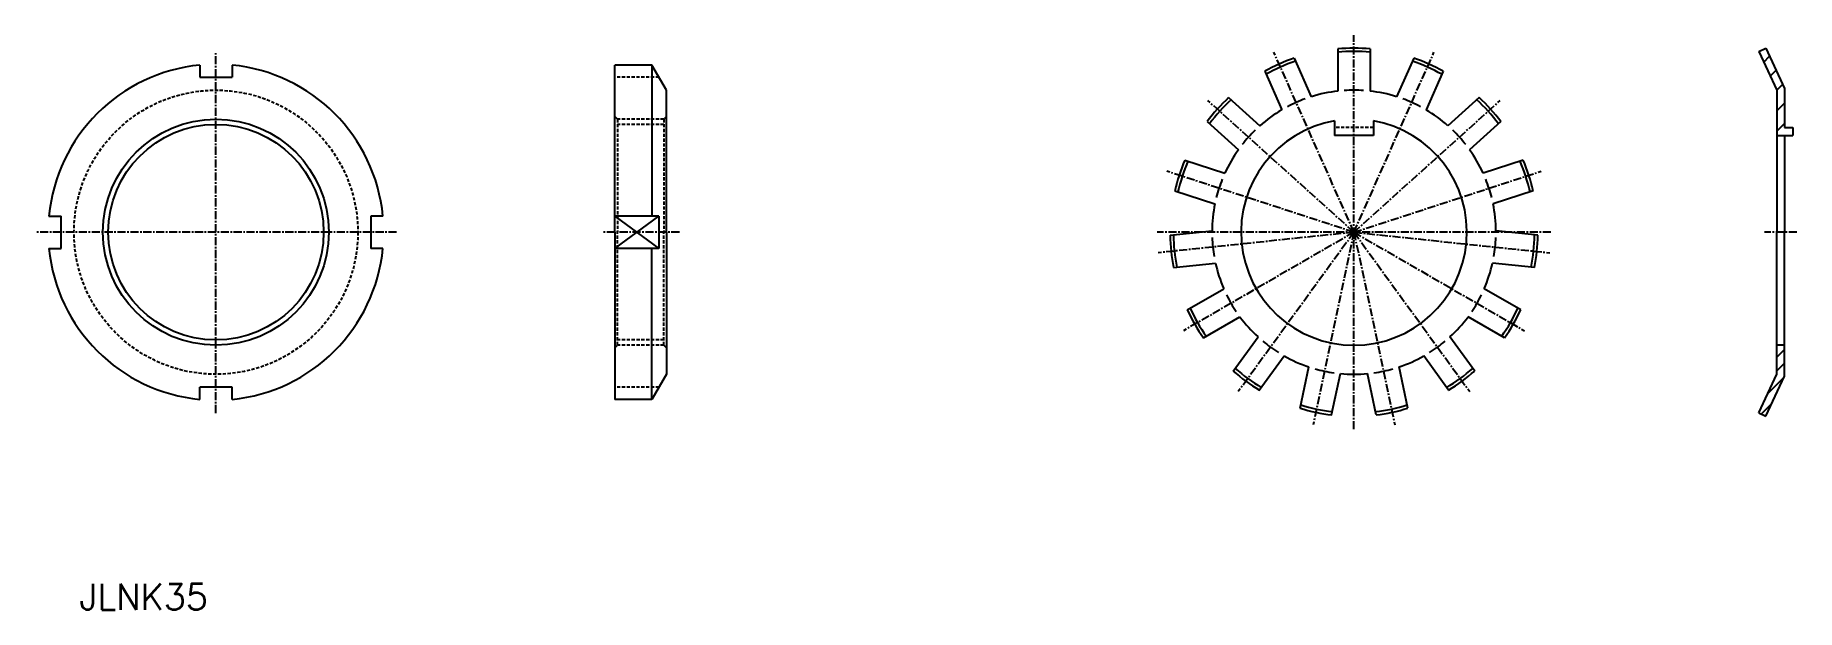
# Model space of a CAD drawing. Extents: x -20279 to -19844, y 30600 to 43334.
# Drawn here: x -20279.3 to -20006.3, y 37755.5 to 37844.4 of the extents above; entities outside this region: 3.
import ezdxf
from ezdxf.enums import TextEntityAlignment as Align

# ---------------------------------------------------------------- set-up
doc = ezdxf.new("R2010")
doc.units = 0
doc.header["$PDMODE"] = 1
doc.linetypes.add('CENTER', pattern=[2, 1.25, -0.25, 0.25, -0.25])
doc.linetypes.add('DASHED', pattern=[0.75, 0.5, -0.25])
doc.layers.get('0').update_dxf_attribs({"linetype": 'CONTINUOUS'})
doc.layers.add('CENTER', color=1, linetype='CENTER')
doc.styles.add('MISUMI', font='txt.shx')

# ---------------------------------------------------------------- blocks, each defined once
blk = doc.blocks.new('*X0')
at = {"color": 0, "linetype": 'CONTINUOUS'}
for p, q in [((-20009.41, 37794.56), (-20008.21, 37795.76)), ((-20009.41, 37792.44), (-20008.21, 37793.64)), ((-20010.82, 37788.91), (-20008.34, 37791.39)), ((-20011.84, 37785.77), (-20010.19, 37787.41))]:
    blk.add_line(p, q, dxfattribs=at)
blk = doc.blocks.new('*X1')
at = {"color": 0, "linetype": 'CONTINUOUS'}
for p, q in [((-20011.43, 37840.27), (-20010.53, 37841.17)), ((-20010.42, 37838.1), (-20009.52, 37839)), ((-20009.41, 37835.92), (-20008.5, 37836.83)), ((-20009.41, 37832.74), (-20008.21, 37833.94)), ((-20009.41, 37829.56), (-20008.21, 37830.76))]:
    blk.add_line(p, q, dxfattribs=at)

msp = doc.modelspace()

# ---------------------------------------------------------------- linework, layer by layer
at = {"color": 7, "linetype": 'CONTINUOUS'}
for p, q in [((-20008.05, 43333.18), (-20008.51, 43334.17)), ((-20008.05, 43332.71), (-20008.51, 43333.71)), ((-20077.43, 37842.32), (-20077.43, 37835.79)), ((-20072.43, 37842.32), (-20072.43, 37835.79)), ((-20012.2, 37841.92), (-20011.12, 37842.43)), ((-20011.12, 37842.43), (-20008.21, 37836.2)), ((-20253.8, 37839.81), (-20253.8, 37837.93)), ((-20248.8, 37839.81), (-20248.8, 37837.93)), ((-20189.48, 37813.93), (-20189.48, 37839.81)), ((-20183.72, 37839.81), (-20189.48, 37839.81)), ((-20181.48, 37835.93), (-20183.72, 37839.81)), ((-20183.72, 37839.81), (-20183.72, 37816.43)), ((-20084.2, 37840.88), (-20081.54, 37834.92)), ((-20065.67, 37840.88), (-20068.33, 37834.92)), ((-20012.2, 37841.92), (-20009.41, 37835.93)), ((-20253.8, 37837.93), (-20248.8, 37837.93)), ((-20088.76, 37838.85), (-20086.11, 37832.88)), ((-20061.1, 37838.85), (-20063.76, 37832.88)), ((-20181.48, 37813.93), (-20181.48, 37835.93)), ((-20094.36, 37834.78), (-20089.5, 37830.41)), ((-20055.51, 37834.78), (-20060.36, 37830.41)), ((-20009.41, 37835.93), (-20009.41, 37813.93)), ((-20008.21, 37836.2), (-20008.21, 37830.13)), ((-20097.7, 37831.07), (-20092.85, 37826.7)), ((-20077.93, 37831.17), (-20077.93, 37828.93)), ((-20071.93, 37828.93), (-20077.93, 37828.93)), ((-20071.93, 37831.17), (-20071.93, 37828.93)), ((-20052.16, 37831.07), (-20057.02, 37826.7)), ((-20009.41, 37828.93), (-20006.91, 37828.93)), ((-20008.21, 37830.13), (-20006.91, 37830.13)), ((-20008.21, 37828.93), (-20008.21, 37813.93)), ((-20006.91, 37830.13), (-20006.91, 37828.93)), ((-20101.16, 37825.08), (-20094.95, 37823.06)), ((-20048.7, 37825.08), (-20054.92, 37823.06)), ((-20102.7, 37820.33), (-20096.49, 37818.31)), ((-20047.16, 37820.33), (-20053.37, 37818.31)), ((-20277.18, 37816.43), (-20275.3, 37816.43)), ((-20275.3, 37811.43), (-20275.3, 37816.43)), ((-20225.42, 37816.43), (-20227.3, 37816.43)), ((-20227.3, 37816.43), (-20227.3, 37811.43)), ((-20182.64, 37816.43), (-20189.48, 37816.43)), ((-20182.64, 37816.43), (-20182.64, 37811.43)), ((-20189.48, 37813.93), (-20189.48, 37788.05)), ((-20181.48, 37813.93), (-20181.48, 37791.93)), ((-20103.43, 37813.45), (-20096.93, 37814.13)), ((-20046.44, 37813.45), (-20052.93, 37814.13)), ((-20009.41, 37791.93), (-20009.41, 37813.93)), ((-20008.21, 37791.66), (-20008.21, 37813.93)), ((-20277.18, 37811.43), (-20275.3, 37811.43)), ((-20225.42, 37811.43), (-20227.3, 37811.43)), ((-20182.64, 37811.43), (-20189.48, 37811.43)), ((-20183.72, 37788.05), (-20183.72, 37811.43)), ((-20102.9, 37808.48), (-20096.41, 37809.16)), ((-20046.96, 37808.48), (-20053.46, 37809.16)), ((-20100.77, 37801.9), (-20095.11, 37805.17)), ((-20049.09, 37801.9), (-20054.75, 37805.17)), ((-20098.27, 37797.57), (-20092.61, 37800.84)), ((-20051.59, 37797.57), (-20057.25, 37800.84)), ((-20093.64, 37792.43), (-20089.8, 37797.72)), ((-20056.22, 37792.43), (-20060.06, 37797.72)), ((-20008.21, 37796.43), (-20009.41, 37796.43)), ((-20089.6, 37789.49), (-20085.76, 37794.78)), ((-20060.27, 37789.49), (-20064.11, 37794.78)), ((-20181.48, 37791.93), (-20183.72, 37788.05)), ((-20083.28, 37786.68), (-20081.92, 37793.07)), ((-20078.39, 37785.64), (-20077.03, 37792.03)), ((-20071.47, 37785.64), (-20072.83, 37792.03)), ((-20066.58, 37786.68), (-20067.94, 37793.07)), ((-20012.2, 37785.94), (-20009.41, 37791.93)), ((-20011.12, 37785.43), (-20008.21, 37791.66)), ((-20253.8, 37788.05), (-20253.8, 37789.93)), ((-20248.8, 37789.93), (-20253.8, 37789.93)), ((-20248.8, 37788.05), (-20248.8, 37789.93)), ((-20183.72, 37788.05), (-20189.48, 37788.05)), ((-20012.2, 37785.94), (-20011.12, 37785.43))]:
    msp.add_line(p, q, dxfattribs=at)
at = {"color": 3, "linetype": 'DASHED'}
for p, q in [((-20182.64, 37837.93), (-20189.48, 37837.93)), ((-20189.48, 37831.83), (-20189.08, 37831.43)), ((-20181.88, 37831.43), (-20189.08, 37831.43)), ((-20189.08, 37831.43), (-20189.08, 37813.93)), ((-20181.48, 37831.83), (-20181.88, 37831.43)), ((-20181.88, 37831.43), (-20181.88, 37813.93)), ((-20181.88, 37830.62), (-20189.08, 37830.62)), ((-20071.93, 37830.13), (-20077.93, 37830.13)), ((-20189.08, 37796.43), (-20189.08, 37813.93)), ((-20181.88, 37796.43), (-20181.88, 37813.93)), ((-20189.48, 37796.03), (-20189.08, 37796.43)), ((-20181.88, 37797.24), (-20189.08, 37797.24)), ((-20181.88, 37796.43), (-20189.08, 37796.43)), ((-20181.48, 37796.03), (-20181.88, 37796.43)), ((-20182.64, 37789.93), (-20189.48, 37789.93))]:
    msp.add_line(p, q, dxfattribs=at)
at = {"color": 3, "linetype": 'CONTINUOUS'}
for p, q in [((-20189.48, 37816.43), (-20182.64, 37811.43)), ((-20189.48, 37811.43), (-20182.64, 37816.43))]:
    msp.add_line(p, q, dxfattribs=at)
at = {"color": 3, "linetype": 'DASHED'}
msp.add_circle((-20251.3, 37813.93), 22, dxfattribs=at)
at = {"color": 3, "linetype": 'CONTINUOUS'}
msp.add_circle((-20251.3, 37813.93), 17.5, dxfattribs=at)
at = {"color": 7, "linetype": 'CONTINUOUS'}
msp.add_circle((-20251.3, 37813.93), 16.69, dxfattribs=at)
for centre, radius, start, end in [((-20074.93, 37813.93), 28.5, 84.9676, 95.0324), ((-20251.3, 37813.93), 26, 95.5177, 174.4823), ((-20251.3, 37813.93), 26, 5.5177, 84.4823), ((-20074.93, 37813.93), 28.5, 108.9676, 119.0324), ((-20074.93, 37813.93), 27.99, 108.8762, 119.1238), ((-20074.93, 37813.93), 27.99, 84.8762, 95.1238), ((-20074.93, 37813.93), 27.99, 60.8762, 71.1238), ((-20074.93, 37813.93), 28.5, 60.9676, 71.0324), ((-20074.93, 37813.93), 28.5, 132.9676, 143.0324), ((-20074.93, 37813.93), 27.99, 132.8762, 143.1238), ((-20074.93, 37813.93), 22, 110.0904, 117.9096), ((-20074.93, 37813.93), 22, 96.525, 107.475), ((-20074.93, 37813.93), 22, 96.525, 107.475), ((-20074.93, 37813.93), 22, 96.525, 107.475), ((-20074.93, 37813.93), 22, 96.525, 107.475), ((-20074.93, 37813.93), 22, 86.0904, 93.9096), ((-20074.93, 37813.93), 22, 72.525, 83.475), ((-20074.93, 37813.93), 22, 72.525, 83.475), ((-20074.93, 37813.93), 22, 72.525, 83.475), ((-20074.93, 37813.93), 22, 72.525, 83.475), ((-20074.93, 37813.93), 22, 62.0904, 69.9096), ((-20074.93, 37813.93), 27.99, 36.8762, 47.1238), ((-20074.93, 37813.93), 28.5, 36.9676, 47.0324), ((-20074.93, 37813.93), 22, 120.525, 131.475), ((-20074.93, 37813.93), 22, 120.525, 131.475), ((-20074.93, 37813.93), 22, 120.525, 131.475), ((-20074.93, 37813.93), 22, 120.525, 131.475), ((-20074.93, 37813.93), 22, 48.525, 59.475), ((-20074.93, 37813.93), 22, 48.525, 59.475), ((-20074.93, 37813.93), 22, 48.525, 59.475), ((-20074.93, 37813.93), 22, 48.525, 59.475), ((-20074.93, 37813.93), 17.5, 99.8709, 80.1291), ((-20074.93, 37813.93), 22, 134.0904, 141.9096), ((-20074.93, 37813.93), 22, 38.0904, 45.9096), ((-20074.93, 37813.93), 22, 144.525, 155.475), ((-20074.93, 37813.93), 22, 144.525, 155.475), ((-20074.93, 37813.93), 22, 144.525, 155.475), ((-20074.93, 37813.93), 22, 144.525, 155.475), ((-20074.93, 37813.93), 22, 24.525, 35.475), ((-20074.93, 37813.93), 22, 24.525, 35.475), ((-20074.93, 37813.93), 22, 24.525, 35.475), ((-20074.93, 37813.93), 22, 24.525, 35.475), ((-20074.93, 37813.93), 28.5, 156.9676, 167.0324), ((-20074.93, 37813.93), 27.99, 156.8762, 167.1238), ((-20074.93, 37813.93), 27.99, 12.8762, 23.1238), ((-20074.93, 37813.93), 28.5, 12.9676, 23.0324), ((-20074.93, 37813.93), 22, 158.0904, 165.9096), ((-20074.93, 37813.93), 22, 14.0904, 21.9096), ((-20074.93, 37813.93), 22, 168.525, 179.475), ((-20074.93, 37813.93), 22, 168.525, 179.475), ((-20074.93, 37813.93), 22, 168.525, 179.475), ((-20074.93, 37813.93), 22, 168.525, 179.475), ((-20074.93, 37813.93), 22, 0.525, 11.475), ((-20074.93, 37813.93), 22, 0.525, 11.475), ((-20074.93, 37813.93), 22, 0.525, 11.475), ((-20074.93, 37813.93), 22, 0.525, 11.475), ((-20074.93, 37813.93), 28.5, 180.9676, 191.0324), ((-20074.93, 37813.93), 27.99, 180.8762, 191.1238), ((-20074.93, 37813.93), 22, 182.0904, 189.9096), ((-20074.93, 37813.93), 22, 350.0904, 357.9096), ((-20074.93, 37813.93), 27.99, 348.8762, 359.1238), ((-20074.93, 37813.93), 28.5, 348.9676, 359.0324), ((-20251.3, 37813.93), 26, 185.5177, 264.4823), ((-20251.3, 37813.93), 26, 275.5177, 354.4823), ((-20074.93, 37813.93), 22, 192.525, 203.475), ((-20074.93, 37813.93), 22, 192.525, 203.475), ((-20074.93, 37813.93), 22, 192.525, 203.475), ((-20074.93, 37813.93), 22, 192.525, 203.475), ((-20074.93, 37813.93), 22, 336.525, 347.475), ((-20074.93, 37813.93), 22, 336.525, 347.475), ((-20074.93, 37813.93), 22, 336.525, 347.475), ((-20074.93, 37813.93), 22, 336.525, 347.475), ((-20074.93, 37813.93), 22, 206.0904, 213.9096), ((-20074.93, 37813.93), 22, 326.0904, 333.9096), ((-20074.93, 37813.93), 28.5, 204.9676, 215.0324), ((-20074.93, 37813.93), 27.99, 204.8762, 215.1238), ((-20074.93, 37813.93), 27.99, 324.8762, 335.1238), ((-20074.93, 37813.93), 28.5, 324.9676, 335.0324), ((-20074.93, 37813.93), 22, 216.525, 227.475), ((-20074.93, 37813.93), 22, 216.525, 227.475), ((-20074.93, 37813.93), 22, 216.525, 227.475), ((-20074.93, 37813.93), 22, 216.525, 227.475), ((-20074.93, 37813.93), 22, 312.525, 323.475), ((-20074.93, 37813.93), 22, 312.525, 323.475), ((-20074.93, 37813.93), 22, 312.525, 323.475), ((-20074.93, 37813.93), 22, 312.525, 323.475), ((-20074.93, 37813.93), 22, 230.0904, 237.9096), ((-20074.93, 37813.93), 22, 302.0904, 309.9096), ((-20074.93, 37813.93), 22, 240.525, 251.475), ((-20074.93, 37813.93), 22, 240.525, 251.475), ((-20074.93, 37813.93), 22, 240.525, 251.475), ((-20074.93, 37813.93), 22, 240.525, 251.475), ((-20074.93, 37813.93), 22, 288.525, 299.475), ((-20074.93, 37813.93), 22, 288.525, 299.475), ((-20074.93, 37813.93), 22, 288.525, 299.475), ((-20074.93, 37813.93), 22, 288.525, 299.475), ((-20074.93, 37813.93), 28.5, 228.9676, 239.0324), ((-20074.93, 37813.93), 27.99, 228.8762, 239.1238), ((-20074.93, 37813.93), 22, 254.0904, 261.9096), ((-20074.93, 37813.93), 22, 264.525, 275.475), ((-20074.93, 37813.93), 22, 264.525, 275.475), ((-20074.93, 37813.93), 22, 264.525, 275.475), ((-20074.93, 37813.93), 22, 264.525, 275.475), ((-20074.93, 37813.93), 22, 278.0904, 285.9096), ((-20074.93, 37813.93), 27.99, 300.8762, 311.1238), ((-20074.93, 37813.93), 28.5, 300.9676, 311.0324), ((-20074.93, 37813.93), 28.5, 252.9676, 263.0324), ((-20074.93, 37813.93), 27.99, 252.8762, 263.1238), ((-20074.93, 37813.93), 27.99, 276.8762, 287.1238), ((-20074.93, 37813.93), 28.5, 276.9676, 287.0324)]:
    msp.add_arc(centre, radius, start, end, dxfattribs=at)
msp.add_point((-19844.35, 30599.58), dxfattribs=at)
at = {"layer": 'CENTER', "color": 1, "linetype": 'CENTER'}
for p, q in [((-20074.93, 37783.43), (-20074.93, 37844.43)), ((-20251.3, 37785.93), (-20251.3, 37841.93)), ((-20074.93, 37813.93), (-20087.34, 37841.79)), ((-20074.93, 37813.93), (-20062.53, 37841.79)), ((-20074.93, 37813.93), (-20097.6, 37834.34)), ((-20074.93, 37813.93), (-20052.27, 37834.34)), ((-20074.93, 37813.93), (-20103.94, 37823.36)), ((-20074.93, 37813.93), (-20045.92, 37823.36)), ((-20223.3, 37813.93), (-20279.3, 37813.93)), ((-20179.48, 37813.93), (-20191.48, 37813.93)), ((-20044.43, 37813.93), (-20105.43, 37813.93)), ((-20074.93, 37813.93), (-20105.26, 37810.74)), ((-20074.93, 37813.93), (-20101.35, 37798.68)), ((-20074.93, 37813.93), (-20092.86, 37789.26)), ((-20074.93, 37813.93), (-20081.27, 37784.1)), ((-20074.93, 37813.93), (-20068.59, 37784.1)), ((-20074.93, 37813.93), (-20057, 37789.26)), ((-20074.93, 37813.93), (-20048.52, 37798.68)), ((-20074.93, 37813.93), (-20044.6, 37810.74)), ((-20006.31, 37813.93), (-20011.31, 37813.93))]:
    msp.add_line(p, q, dxfattribs=at)

# ---------------------------------------------------------------- block references
at = {"color": 3, "linetype": 'CONTINUOUS'}
for name in ['*X1', '*X0']:
    msp.add_blockref(name, (0, 0), dxfattribs=at)

# ---------------------------------------------------------------- texts
at = {"color": 7, "linetype": 'CONTINUOUS', "style": 'MISUMI'}
msp.add_text('JLNK35', height=4, dxfattribs=at).set_placement((-20262.48, 37755.47), align=Align.CENTER)

doc.saveas('drawing.dxf')
